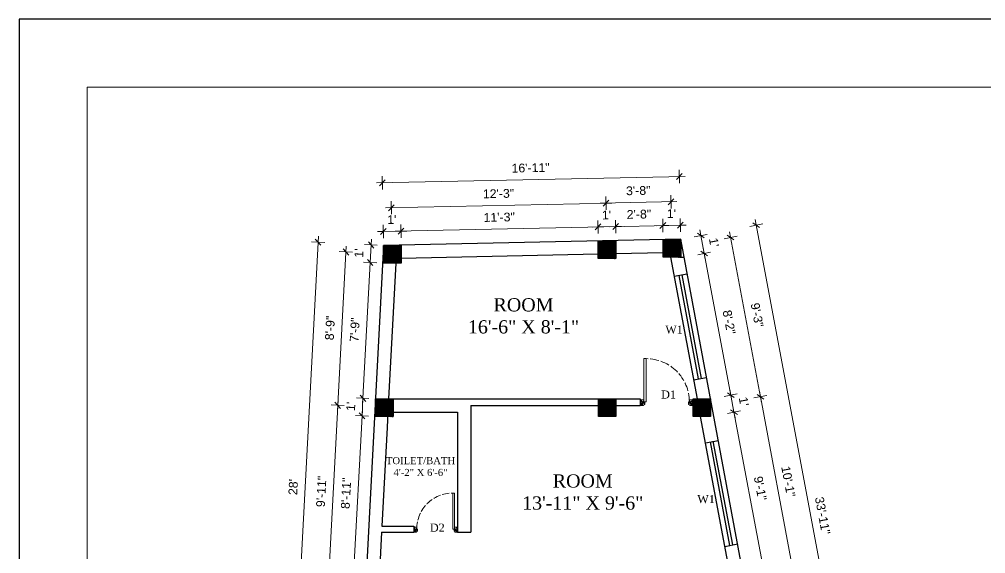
# Model space of a CAD drawing. Header units: inches. Extents: x 58262 to 68316, y -6134 to -3260.
# Drawn here: x 58262 to 58922, y -3625 to -3260 of the extents above; entities that cross this region are included whole.
import ezdxf

# ---------------------------------------------------------------- set-up
doc = ezdxf.new("R2010")
doc.units = ezdxf.units.IN
doc.header["$MEASUREMENT"] = 0
doc.linetypes.add('ACAD_ISO02W100', pattern=[15, 12, -3])
doc.linetypes.add('CONTINUA', pattern=[0])
for name, color, linetype, lineweight in [('A_Title Text', 105, 'Continuous', 60), ('Door-window', 150, 'Continuous', 9), ('ELE1', 3, 'Continuous', 9), ('ELEVATION', 6, 'Continuous', 30), ('hatch', 30, 'Continuous', 5), ('WALL', 240, 'Continuous', 30)]:
    doc.layers.add(name, color=color, linetype=linetype, lineweight=lineweight)
doc.styles.add('Arial', font='arial.ttf')
doc.styles.get("Standard").update_dxf_attribs({"font": 'times.ttf'})
doc.dimstyles.new('Sudeep', dxfattribs={"dimtxt": 6, "dimasz": 4, "dimexe": 4.5, "dimexo": 4.5, "dimgap": 5, "dimtad": 1, "dimdec": 0, "dimlunit": 4, "dimtxsty": 'Arial', "dimblk": 'OBLIQUE', "dimcen": 250, "dimdle": 4, "dimclrd": 86, "dimclre": 5, "dimclrt": 1, "dimadec": 0, "dimazin": 0, "dimtfac": 1, "dimtdec": 0, "dimtix": 1, "dimtmove": 1, "dimatfit": 3, "dimldrblk": 'OBLIQUE', "dimfxl": 4.5, "dimfxlon": 1, "dimfrac": 2, "dimlwd": 15, "dimlwe": 13, "dimarcsym": 0})

# ---------------------------------------------------------------- blocks, each defined once
blk = doc.blocks.new("D 3'")
at = {"layer": 'Door-window', "linetype": 'Continuous', "ltscale": 0.25}
for p, q in [((3749.64, -16740.96), (3749.64, -16711.46)), ((3751.14, -16711.46), (3749.64, -16711.46)), ((3751.14, -16740.96), (3751.14, -16711.46)), ((3747.14, -16743.51), (3747.14, -16739.51)), ((3747.14, -16739.51), (3749.64, -16739.51)), ((3783.14, -16739.51), (3780.64, -16739.51)), ((3780.64, -16739.51), (3780.64, -16740.96)), ((3783.14, -16743.51), (3783.14, -16739.51)), ((3747.14, -16743.51), (3749.14, -16743.51)), ((3749.14, -16743.51), (3750.14, -16742.51)), ((3749.64, -16740.96), (3751.14, -16740.96)), ((3750.14, -16742.51), (3750.14, -16740.96)), ((3780.14, -16742.51), (3780.14, -16740.96)), ((3780.64, -16740.96), (3780.14, -16740.96)), ((3781.14, -16743.51), (3780.14, -16742.51)), ((3783.14, -16743.51), (3781.14, -16743.51))]:
    blk.add_line(p, q, dxfattribs=at)
at = {"layer": 'Door-window', "linetype": 'ACAD_ISO02W100', "ltscale": 0.5}
blk.add_arc((3751.14, -16740.96), 29.5, 0, 90, dxfattribs=at)
at = {"layer": 'hatch', "color": 8}
for p, q in [((3747.14, -16743.51), (3748.23, -16739.5)), ((3747.14, -16743.51), (3749.64, -16740.37)), ((3783.14, -16743.51), (3780.64, -16740.37)), ((3783.14, -16743.51), (3782.06, -16739.5)), ((3747.14, -16743.51), (3750.14, -16741.17)), ((3783.14, -16743.51), (3780.14, -16741.17))]:
    blk.add_line(p, q, dxfattribs=at)
for centre, radius, start, end in [((3747.4, -16743.58), 2.93, 20.98719, 95.08251), ((3782.88, -16743.58), 2.93, 84.91749, 159.01281), ((3747.43, -16743.63), 1.42, 5.13722, 101.48636), ((3782.86, -16743.63), 1.42, 78.51364, 174.86278)]:
    blk.add_arc(centre, radius, start, end, dxfattribs=at)
blk = doc.blocks.new('_Oblique')
at = {"color": 0, "linetype": 'ByBlock', "lineweight": -2}
blk.add_line((-0.5, -0.5), (0.5, 0.5), dxfattribs=at)
blk = doc.blocks.new('*D665')
at = {"layer": 'A_Title Text', "color": 5, "lineweight": 13, "transparency": 16777216}
for p, q in [((58510.7, -3409.18), (58510.51, -3400.18)), ((58522.7, -3408.92), (58522.5, -3399.92))]:
    blk.add_line(p, q, dxfattribs=at)
at = {"layer": 'A_Title Text', "color": 86, "lineweight": 15, "transparency": 16777216}
for p, q in [((58510.61, -3404.68), (58506.61, -3404.76)), ((58510.61, -3404.68), (58522.6, -3404.42)), ((58522.6, -3404.42), (58526.6, -3404.34))]:
    blk.add_line(p, q, dxfattribs=at)
at = {"layer": 'Defpoints', "color": 0, "transparency": 16777216}
for p in [(58522.6, -3404.42), (58510.81, -3414.33), (58522.8, -3414.07)]:
    blk.add_point(p, dxfattribs=at)
at = {"layer": 'A_Title Text', "color": 86, "lineweight": 15, "transparency": 16777216, "xscale": 4, "yscale": 4, "zscale": 4}
for p, rotation in [((58510.61, -3404.68), 1.219298693830382), ((58522.6, -3404.42), 181.2192986938304)]:
    blk.add_blockref('_Oblique', p, dxfattribs=dict(at, rotation=rotation))
at = {"layer": 'A_Title Text', "color": 1, "transparency": 16777216, "insert": (58516.43, -3396.54), "char_height": 6, "attachment_point": 5, "rotation": 1.2193, "style": 'Arial'}
blk.add_mtext("1'", dxfattribs=at)
blk = doc.blocks.new('*D666')
at = {"layer": 'A_Title Text', "color": 86, "lineweight": 15, "transparency": 16777216}
blk.add_line((58518.6, -3404.51), (58661.12, -3401.47), dxfattribs=at)
at = {"layer": 'A_Title Text', "color": 5, "lineweight": 13, "transparency": 16777216}
for p, q in [((58522.7, -3408.92), (58522.5, -3399.92)), ((58657.22, -3406.06), (58657.02, -3397.06))]:
    blk.add_line(p, q, dxfattribs=at)
at = {"layer": 'Defpoints', "color": 0, "transparency": 16777216}
for p in [(58657.12, -3401.56), (58522.8, -3414.07), (58657.32, -3411.21)]:
    blk.add_point(p, dxfattribs=at)
at = {"layer": 'A_Title Text', "color": 86, "lineweight": 15, "transparency": 16777216, "xscale": 4, "yscale": 4, "zscale": 4}
for p, rotation in [((58522.6, -3404.42), 181.2192986938312), ((58657.12, -3401.56), 1.219298693831183)]:
    blk.add_blockref('_Oblique', p, dxfattribs=dict(at, rotation=rotation))
at = {"layer": 'A_Title Text', "color": 1, "transparency": 16777216, "insert": (58589.69, -3394.93), "char_height": 6, "attachment_point": 5, "rotation": 1.2193, "style": 'Arial'}
blk.add_mtext('11\'-3"', dxfattribs=at)
blk = doc.blocks.new('*D667')
at = {"layer": 'A_Title Text', "color": 5, "lineweight": 13, "transparency": 16777216}
for p, q in [((58669.22, -3405.8), (58669.02, -3396.81)), ((58657.22, -3406.06), (58657.02, -3397.06))]:
    blk.add_line(p, q, dxfattribs=at)
at = {"layer": 'A_Title Text', "color": 86, "lineweight": 15, "transparency": 16777216}
for p, q in [((58657.12, -3401.56), (58653.12, -3401.65)), ((58657.12, -3401.56), (58669.12, -3401.3)), ((58669.12, -3401.3), (58673.12, -3401.22))]:
    blk.add_line(p, q, dxfattribs=at)
at = {"layer": 'Defpoints', "color": 0, "transparency": 16777216}
for p in [(58669.12, -3401.3), (58657.32, -3411.21), (58669.32, -3410.95)]:
    blk.add_point(p, dxfattribs=at)
at = {"layer": 'A_Title Text', "color": 86, "lineweight": 15, "transparency": 16777216, "xscale": 4, "yscale": 4, "zscale": 4}
for p, rotation in [((58657.12, -3401.56), 1.219298693831181), ((58669.12, -3401.3), 181.2192986938312)]:
    blk.add_blockref('_Oblique', p, dxfattribs=dict(at, rotation=rotation))
at = {"layer": 'A_Title Text', "color": 1, "transparency": 16777216, "insert": (58662.95, -3393.42), "char_height": 6, "attachment_point": 5, "rotation": 1.2193, "style": 'Arial'}
blk.add_mtext("1'", dxfattribs=at)
blk = doc.blocks.new('*D668')
at = {"layer": 'A_Title Text', "color": 5, "lineweight": 13, "transparency": 16777216}
for p, q in [((58669.22, -3405.8), (58669.02, -3396.81)), ((58701.48, -3405.12), (58701.29, -3396.12))]:
    blk.add_line(p, q, dxfattribs=at)
at = {"layer": 'A_Title Text', "color": 86, "lineweight": 15, "transparency": 16777216}
blk.add_line((58665.12, -3401.39), (58705.39, -3400.53), dxfattribs=at)
at = {"layer": 'Defpoints', "color": 0, "transparency": 16777216}
for p in [(58701.39, -3400.62), (58669.32, -3410.95), (58701.59, -3410.27)]:
    blk.add_point(p, dxfattribs=at)
at = {"layer": 'A_Title Text', "color": 86, "lineweight": 15, "transparency": 16777216, "xscale": 4, "yscale": 4, "zscale": 4}
for p, rotation in [((58669.12, -3401.3), 181.2192986938312), ((58701.39, -3400.62), 1.219298693831183)]:
    blk.add_blockref('_Oblique', p, dxfattribs=dict(at, rotation=rotation))
at = {"layer": 'A_Title Text', "color": 1, "transparency": 16777216, "insert": (58685.08, -3392.9), "char_height": 6, "attachment_point": 5, "rotation": 1.2193, "style": 'Arial'}
blk.add_mtext('2\'-8"', dxfattribs=at)
blk = doc.blocks.new('*D669')
at = {"layer": 'A_Title Text', "color": 5, "lineweight": 13, "transparency": 16777216}
for p, q in [((58701.48, -3405.12), (58701.29, -3396.12)), ((58713.48, -3404.86), (58713.29, -3395.86))]:
    blk.add_line(p, q, dxfattribs=at)
at = {"layer": 'A_Title Text', "color": 86, "lineweight": 15, "transparency": 16777216}
for p, q in [((58701.39, -3400.62), (58697.39, -3400.7)), ((58701.39, -3400.62), (58713.39, -3400.36)), ((58713.39, -3400.36), (58717.39, -3400.28))]:
    blk.add_line(p, q, dxfattribs=at)
at = {"layer": 'Defpoints', "color": 0, "transparency": 16777216}
for p in [(58713.39, -3400.36), (58713.59, -3410.01), (58701.59, -3410.27)]:
    blk.add_point(p, dxfattribs=at)
at = {"layer": 'A_Title Text', "color": 86, "lineweight": 15, "transparency": 16777216, "xscale": 4, "yscale": 4, "zscale": 4}
for p, rotation in [((58701.39, -3400.62), 1.219298693831181), ((58713.39, -3400.36), 181.2192986938312)]:
    blk.add_blockref('_Oblique', p, dxfattribs=dict(at, rotation=rotation))
at = {"layer": 'A_Title Text', "color": 1, "transparency": 16777216, "insert": (58707.22, -3392.48), "char_height": 6, "attachment_point": 5, "rotation": 1.2193, "style": 'Arial'}
blk.add_mtext("1'", dxfattribs=at)
blk = doc.blocks.new('*D670')
at = {"layer": 'A_Title Text', "color": 5, "lineweight": 13, "transparency": 16777216}
for p, q in [((58662.74, -3389.79), (58662.55, -3380.79)), ((58516.23, -3392.91), (58516.03, -3383.91))]:
    blk.add_line(p, q, dxfattribs=at)
at = {"layer": 'A_Title Text', "color": 86, "lineweight": 15, "transparency": 16777216}
blk.add_line((58512.13, -3388.5), (58666.64, -3385.2), dxfattribs=at)
at = {"layer": 'Defpoints', "color": 0, "transparency": 16777216}
for p in [(58662.64, -3385.29), (58516.81, -3420.33), (58663.32, -3417.21)]:
    blk.add_point(p, dxfattribs=at)
at = {"layer": 'A_Title Text', "color": 86, "lineweight": 15, "transparency": 16777216, "xscale": 4, "yscale": 4, "zscale": 4}
for p, rotation in [((58662.64, -3385.29), 1.220127726830044), ((58516.13, -3388.41), 181.2201277268301)]:
    blk.add_blockref('_Oblique', p, dxfattribs=dict(at, rotation=rotation))
at = {"layer": 'A_Title Text', "color": 1, "transparency": 16777216, "insert": (58589.22, -3378.79), "char_height": 6, "attachment_point": 5, "rotation": 1.22013, "style": 'Arial'}
blk.add_mtext('12\'-3"', dxfattribs=at)
blk = doc.blocks.new('*D671')
at = {"layer": 'A_Title Text', "color": 5, "lineweight": 13, "transparency": 16777216}
for p, q in [((58662.74, -3389.79), (58662.55, -3380.79)), ((58707.01, -3388.85), (58706.82, -3379.85))]:
    blk.add_line(p, q, dxfattribs=at)
at = {"layer": 'A_Title Text', "color": 86, "lineweight": 15, "transparency": 16777216}
blk.add_line((58658.65, -3385.37), (58710.91, -3384.26), dxfattribs=at)
at = {"layer": 'Defpoints', "color": 0, "transparency": 16777216}
for p in [(58706.91, -3384.35), (58707.59, -3416.27), (58663.32, -3417.21)]:
    blk.add_point(p, dxfattribs=at)
at = {"layer": 'A_Title Text', "color": 86, "lineweight": 15, "transparency": 16777216, "xscale": 4, "yscale": 4, "zscale": 4}
for p, rotation in [((58662.64, -3385.29), 181.2201277268387), ((58706.91, -3384.35), 1.220127726838669)]:
    blk.add_blockref('_Oblique', p, dxfattribs=dict(at, rotation=rotation))
at = {"layer": 'A_Title Text', "color": 1, "transparency": 16777216, "insert": (58684.61, -3376.75), "char_height": 6, "attachment_point": 5, "rotation": 1.22013, "style": 'Arial'}
blk.add_mtext('3\'-8"', dxfattribs=at)
blk = doc.blocks.new('*D637')
at = {"layer": 'A_Title Text', "color": 5, "lineweight": 13, "transparency": 16777216}
for p, q in [((58712.77, -3371.6), (58712.58, -3362.6)), ((58509.99, -3375.92), (58509.8, -3366.92))]:
    blk.add_line(p, q, dxfattribs=at)
at = {"layer": 'A_Title Text', "color": 86, "lineweight": 15, "transparency": 16777216}
blk.add_line((58505.9, -3371.5), (58716.68, -3367.02), dxfattribs=at)
at = {"layer": 'Defpoints', "color": 0, "transparency": 16777216}
for p in [(58712.68, -3367.1), (58713.59, -3410.01), (58510.81, -3414.33)]:
    blk.add_point(p, dxfattribs=at)
at = {"layer": 'A_Title Text', "color": 86, "lineweight": 15, "transparency": 16777216, "xscale": 4, "yscale": 4, "zscale": 4}
for p, rotation in [((58509.9, -3371.42), 181.2192986933518), ((58712.68, -3367.1), 1.219298693351797)]:
    blk.add_blockref('_Oblique', p, dxfattribs=dict(at, rotation=rotation))
at = {"layer": 'A_Title Text', "color": 1, "transparency": 16777216, "insert": (58611.12, -3361.2), "char_height": 6, "attachment_point": 5, "rotation": 1.2193, "style": 'Arial'}
blk.add_mtext('16\'-11"', dxfattribs=at)
blk = doc.blocks.new('*D638')
at = {"layer": 'A_Title Text', "color": 86, "lineweight": 15, "transparency": 16777216}
blk.add_line((58466.29, -3407.95), (58448.01, -3751.38), dxfattribs=at)
at = {"layer": 'A_Title Text', "color": 5, "lineweight": 13, "transparency": 16777216}
for p, q in [((58470.58, -3412.18), (58461.59, -3411.7)), ((58452.71, -3747.62), (58443.72, -3747.14))]:
    blk.add_line(p, q, dxfattribs=at)
at = {"layer": 'Defpoints', "color": 0, "transparency": 16777216}
for p in [(58510.81, -3414.33), (58448.22, -3747.38), (58492.95, -3749.77)]:
    blk.add_point(p, dxfattribs=at)
at = {"layer": 'A_Title Text', "color": 86, "lineweight": 15, "transparency": 16777216, "xscale": 4, "yscale": 4, "zscale": 4}
for p, rotation in [((58466.08, -3411.94), 86.95153107106873), ((58448.22, -3747.38), 266.9515310710688)]:
    blk.add_blockref('_Oblique', p, dxfattribs=dict(at, rotation=rotation))
at = {"layer": 'A_Title Text', "color": 1, "transparency": 16777216, "insert": (58449.1, -3579.24), "char_height": 6, "attachment_point": 5, "rotation": 86.95153, "style": 'Arial'}
blk.add_mtext("28'", dxfattribs=at)
blk = doc.blocks.new('*D641')
at = {"layer": 'A_Title Text', "color": 86, "lineweight": 15, "transparency": 16777216}
blk.add_line((58840.63, -3804.06), (58764.39, -3396.44), dxfattribs=at)
at = {"layer": 'A_Title Text', "color": 5, "lineweight": 13, "transparency": 16777216}
for p, q in [((58760.71, -3401.2), (58769.55, -3399.54)), ((58835.47, -3800.95), (58844.32, -3799.3))]:
    blk.add_line(p, q, dxfattribs=at)
at = {"layer": 'Defpoints', "color": 0, "transparency": 16777216}
for p in [(58765.13, -3400.37), (58713.59, -3410.01), (58788.35, -3809.77)]:
    blk.add_point(p, dxfattribs=at)
at = {"layer": 'A_Title Text', "color": 86, "lineweight": 15, "transparency": 16777216, "xscale": 4, "yscale": 4, "zscale": 4}
for p, rotation in [((58765.13, -3400.37), 100.5933034571062), ((58839.89, -3800.13), 280.5933034571062)]:
    blk.add_blockref('_Oblique', p, dxfattribs=dict(at, rotation=rotation))
at = {"layer": 'A_Title Text', "color": 1, "transparency": 16777216, "insert": (58810.44, -3598.77), "char_height": 6, "attachment_point": 5, "rotation": 280.5933, "style": 'Arial'}
blk.add_mtext('33\'-11"', dxfattribs=at)
blk = doc.blocks.new('*D645')
at = {"layer": 'A_Title Text', "color": 86, "lineweight": 15, "transparency": 16777216}
blk.add_line((58490.17, -3641.31), (58496.28, -3526.59), dxfattribs=at)
at = {"layer": 'A_Title Text', "color": 5, "lineweight": 13, "transparency": 16777216}
for p, q in [((58500.56, -3530.82), (58491.57, -3530.35)), ((58494.42, -3637.53), (58485.89, -3637.07))]:
    blk.add_line(p, q, dxfattribs=at)
at = {"layer": 'Defpoints', "color": 0, "transparency": 16777216}
for p in [(58496.07, -3530.58), (58505.23, -3531.07), (58498.91, -3637.77)]:
    blk.add_point(p, dxfattribs=at)
at = {"layer": 'A_Title Text', "color": 86, "lineweight": 15, "transparency": 16777216, "xscale": 4, "yscale": 4, "zscale": 4}
for p, rotation in [((58496.07, -3530.58), 86.95153107111452), ((58490.38, -3637.31), 266.9515310711145)]:
    blk.add_blockref('_Oblique', p, dxfattribs=dict(at, rotation=rotation))
at = {"layer": 'A_Title Text', "color": 1, "transparency": 16777216, "insert": (58485.17, -3583.52), "char_height": 6, "attachment_point": 5, "rotation": 86.95153, "style": 'Arial'}
blk.add_mtext('8\'-11"', dxfattribs=at)
blk = doc.blocks.new('*D646')
at = {"layer": 'A_Title Text', "color": 86, "lineweight": 15, "transparency": 16777216}
for p, q in [((58502.28, -3413.87), (58502.49, -3409.88)), ((58501.64, -3425.84), (58502.28, -3413.87)), ((58501.64, -3425.84), (58501.43, -3429.83))]:
    blk.add_line(p, q, dxfattribs=at)
at = {"layer": 'A_Title Text', "color": 5, "lineweight": 13, "transparency": 16777216}
for p, q in [((58506.32, -3414.09), (58497.79, -3413.63)), ((58506.14, -3426.08), (58497.15, -3425.6))]:
    blk.add_line(p, q, dxfattribs=at)
at = {"layer": 'Defpoints', "color": 0, "transparency": 16777216}
for p in [(58502.28, -3413.87), (58510.81, -3414.33), (58510.81, -3426.33)]:
    blk.add_point(p, dxfattribs=at)
at = {"layer": 'A_Title Text', "color": 86, "lineweight": 15, "transparency": 16777216, "xscale": 4, "yscale": 4, "zscale": 4}
for p, rotation in [((58502.28, -3413.87), 266.9515310711145), ((58501.64, -3425.84), 86.95153107111452)]:
    blk.add_blockref('_Oblique', p, dxfattribs=dict(at, rotation=rotation))
at = {"layer": 'A_Title Text', "color": 1, "transparency": 16777216, "insert": (58493.96, -3419.43), "char_height": 6, "attachment_point": 5, "rotation": 86.95153, "style": 'Arial'}
blk.add_mtext("1'", dxfattribs=at)
blk = doc.blocks.new('*D648')
at = {"layer": 'A_Title Text', "color": 86, "lineweight": 15, "transparency": 16777216}
blk.add_line((58479.27, -3527.38), (58485.27, -3414.64), dxfattribs=at)
at = {"layer": 'A_Title Text', "color": 5, "lineweight": 13, "transparency": 16777216}
for p, q in [((58489.55, -3418.87), (58480.56, -3418.4)), ((58483.97, -3523.62), (58474.99, -3523.14))]:
    blk.add_line(p, q, dxfattribs=at)
at = {"layer": 'Defpoints', "color": 0, "transparency": 16777216}
for p in [(58485.06, -3418.64), (58516.81, -3420.33), (58511.23, -3525.07)]:
    blk.add_point(p, dxfattribs=at)
at = {"layer": 'A_Title Text', "color": 86, "lineweight": 15, "transparency": 16777216, "xscale": 4, "yscale": 4, "zscale": 4}
for p, rotation in [((58485.06, -3418.64), 86.95153107111452), ((58479.48, -3523.38), 266.9515310711145)]:
    blk.add_blockref('_Oblique', p, dxfattribs=dict(at, rotation=rotation))
at = {"layer": 'A_Title Text', "color": 1, "transparency": 16777216, "insert": (58474.22, -3470.58), "char_height": 6, "attachment_point": 5, "rotation": 86.95153, "style": 'Arial'}
blk.add_mtext('8\'-9"', dxfattribs=at)
blk = doc.blocks.new('*D652')
at = {"layer": 'A_Title Text', "color": 86, "lineweight": 15, "transparency": 16777216}
for p, q in [((58727.3, -3407.44), (58726.57, -3403.51)), ((58727.3, -3407.44), (58729.6, -3419.69)), ((58729.6, -3419.69), (58730.34, -3423.63))]:
    blk.add_line(p, q, dxfattribs=at)
at = {"layer": 'A_Title Text', "color": 5, "lineweight": 13, "transparency": 16777216}
for p, q in [((58722.88, -3408.27), (58731.73, -3406.61)), ((58725.18, -3420.52), (58734.02, -3418.86))]:
    blk.add_line(p, q, dxfattribs=at)
at = {"layer": 'Defpoints', "color": 0, "transparency": 16777216}
for p in [(58713.59, -3410.01), (58715.88, -3422.27), (58729.6, -3419.69)]:
    blk.add_point(p, dxfattribs=at)
at = {"layer": 'A_Title Text', "color": 86, "lineweight": 15, "transparency": 16777216, "xscale": 4, "yscale": 4, "zscale": 4}
for p, rotation in [((58727.3, -3407.44), 280.6171471810038), ((58729.6, -3419.69), 100.6171471810038)]:
    blk.add_blockref('_Oblique', p, dxfattribs=dict(at, rotation=rotation))
at = {"layer": 'A_Title Text', "color": 1, "transparency": 16777216, "insert": (58736.33, -3412.09), "char_height": 6, "attachment_point": 5, "rotation": 280.61715, "style": 'Arial'}
blk.add_mtext("1'", dxfattribs=at)
blk = doc.blocks.new('*D653')
at = {"layer": 'A_Title Text', "color": 86, "lineweight": 15, "transparency": 16777216}
blk.add_line((58728.86, -3415.76), (58748.48, -3520.43), dxfattribs=at)
at = {"layer": 'A_Title Text', "color": 5, "lineweight": 13, "transparency": 16777216}
for p, q in [((58725.18, -3420.52), (58734.02, -3418.86)), ((58743.32, -3517.32), (58752.17, -3515.67))]:
    blk.add_line(p, q, dxfattribs=at)
at = {"layer": 'Defpoints', "color": 0, "transparency": 16777216}
for p in [(58715.88, -3422.27), (58733.99, -3519.07), (58747.75, -3516.49)]:
    blk.add_point(p, dxfattribs=at)
at = {"layer": 'A_Title Text', "color": 86, "lineweight": 15, "transparency": 16777216, "xscale": 4, "yscale": 4, "zscale": 4}
for p, rotation in [((58729.6, -3419.69), 100.6171471810433), ((58747.75, -3516.49), 280.6171471810433)]:
    blk.add_blockref('_Oblique', p, dxfattribs=dict(at, rotation=rotation))
at = {"layer": 'A_Title Text', "color": 1, "transparency": 16777216, "insert": (58746.6, -3466.61), "char_height": 6, "attachment_point": 5, "rotation": 280.61715, "style": 'Arial'}
blk.add_mtext('8\'-2"', dxfattribs=at)
blk = doc.blocks.new('*D654')
at = {"layer": 'A_Title Text', "color": 5, "lineweight": 13, "transparency": 16777216}
for p, q in [((58743.32, -3517.32), (58752.17, -3515.67)), ((58745.5, -3528.92), (58754.34, -3527.26))]:
    blk.add_line(p, q, dxfattribs=at)
at = {"layer": 'A_Title Text', "color": 86, "lineweight": 15, "transparency": 16777216}
for p, q in [((58747.75, -3516.49), (58747.01, -3512.56)), ((58747.75, -3516.49), (58749.92, -3528.09)), ((58749.92, -3528.09), (58750.66, -3532.02))]:
    blk.add_line(p, q, dxfattribs=at)
at = {"layer": 'Defpoints', "color": 0, "transparency": 16777216}
for p in [(58733.99, -3519.07), (58749.92, -3528.09), (58733.99, -3531.07)]:
    blk.add_point(p, dxfattribs=at)
at = {"layer": 'A_Title Text', "color": 86, "lineweight": 15, "transparency": 16777216, "xscale": 4, "yscale": 4, "zscale": 4}
for p, rotation in [((58747.75, -3516.49), 280.6171471810433), ((58749.92, -3528.09), 100.6171471810433)]:
    blk.add_blockref('_Oblique', p, dxfattribs=dict(at, rotation=rotation))
at = {"layer": 'A_Title Text', "color": 1, "transparency": 16777216, "insert": (58756.71, -3520.81), "char_height": 6, "attachment_point": 5, "rotation": 280.61715, "style": 'Arial'}
blk.add_mtext("1'", dxfattribs=at)
blk = doc.blocks.new('*D655')
at = {"layer": 'A_Title Text', "color": 5, "lineweight": 13, "transparency": 16777216}
for p, q in [((58745.5, -3528.92), (58754.34, -3527.26)), ((58765.57, -3636.01), (58774.42, -3634.35))]:
    blk.add_line(p, q, dxfattribs=at)
at = {"layer": 'A_Title Text', "color": 86, "lineweight": 15, "transparency": 16777216}
blk.add_line((58749.18, -3524.16), (58770.73, -3639.11), dxfattribs=at)
at = {"layer": 'Defpoints', "color": 0, "transparency": 16777216}
for p in [(58733.99, -3531.07), (58756.19, -3637.77), (58769.99, -3635.18)]:
    blk.add_point(p, dxfattribs=at)
at = {"layer": 'A_Title Text', "color": 86, "lineweight": 15, "transparency": 16777216, "xscale": 4, "yscale": 4, "zscale": 4}
for p, rotation in [((58749.92, -3528.09), 100.6171471810433), ((58769.99, -3635.18), 280.6171471810433)]:
    blk.add_blockref('_Oblique', p, dxfattribs=dict(at, rotation=rotation))
at = {"layer": 'A_Title Text', "color": 1, "transparency": 16777216, "insert": (58767.88, -3580.15), "char_height": 6, "attachment_point": 5, "rotation": 280.61715, "style": 'Arial'}
blk.add_mtext('9\'-1"', dxfattribs=at)
blk = doc.blocks.new('*D659')
at = {"layer": 'A_Title Text', "color": 5, "lineweight": 13, "transparency": 16777216}
for p, q in [((58743.18, -3409.59), (58752.03, -3407.94)), ((58763.58, -3518.4), (58772.42, -3516.74))]:
    blk.add_line(p, q, dxfattribs=at)
at = {"layer": 'A_Title Text', "color": 86, "lineweight": 15, "transparency": 16777216}
blk.add_line((58746.87, -3404.83), (58768.74, -3521.5), dxfattribs=at)
at = {"layer": 'Defpoints', "color": 0, "transparency": 16777216}
for p in [(58707.59, -3416.27), (58768, -3517.57), (58727.99, -3525.07)]:
    blk.add_point(p, dxfattribs=at)
at = {"layer": 'A_Title Text', "color": 86, "lineweight": 15, "transparency": 16777216, "xscale": 4, "yscale": 4, "zscale": 4}
for p, rotation in [((58747.6, -3408.76), 100.6168058212112), ((58768, -3517.57), 280.6168058212112)]:
    blk.add_blockref('_Oblique', p, dxfattribs=dict(at, rotation=rotation))
at = {"layer": 'A_Title Text', "color": 1, "transparency": 16777216, "insert": (58765.73, -3461.68), "char_height": 6, "attachment_point": 5, "rotation": 280.61681, "style": 'Arial'}
blk.add_mtext('9\'-3"', dxfattribs=at)
blk = doc.blocks.new('*D660')
at = {"layer": 'A_Title Text', "color": 86, "lineweight": 15, "transparency": 16777216}
blk.add_line((58767.27, -3513.65), (58790.98, -3640.2), dxfattribs=at)
at = {"layer": 'A_Title Text', "color": 5, "lineweight": 13, "transparency": 16777216}
for p, q in [((58763.59, -3518.41), (58772.43, -3516.75)), ((58785.82, -3637.09), (58794.66, -3635.44))]:
    blk.add_line(p, q, dxfattribs=at)
at = {"layer": 'Defpoints', "color": 0, "transparency": 16777216}
for p in [(58727.99, -3525.07), (58790.24, -3636.26), (58750.19, -3643.77)]:
    blk.add_point(p, dxfattribs=at)
at = {"layer": 'A_Title Text', "color": 86, "lineweight": 15, "transparency": 16777216, "xscale": 4, "yscale": 4, "zscale": 4}
for p, rotation in [((58768.01, -3517.58), 100.6084701988472), ((58790.24, -3636.26), 280.6084701988472)]:
    blk.add_blockref('_Oblique', p, dxfattribs=dict(at, rotation=rotation))
at = {"layer": 'A_Title Text', "color": 1, "transparency": 16777216, "insert": (58787.05, -3575.44), "char_height": 6, "attachment_point": 5, "rotation": 280.60847, "style": 'Arial'}
blk.add_mtext('10\'-1"', dxfattribs=at)
blk = doc.blocks.new('*D662')
at = {"layer": 'A_Title Text', "color": 86, "lineweight": 15, "transparency": 16777216}
for p, q in [((58496.7, -3518.62), (58496.92, -3514.62)), ((58496.07, -3530.58), (58496.7, -3518.62)), ((58496.07, -3530.58), (58495.85, -3534.58))]:
    blk.add_line(p, q, dxfattribs=at)
at = {"layer": 'A_Title Text', "color": 5, "lineweight": 13, "transparency": 16777216}
for p, q in [((58500.74, -3518.83), (58492.21, -3518.38)), ((58500.56, -3530.82), (58491.57, -3530.35))]:
    blk.add_line(p, q, dxfattribs=at)
at = {"layer": 'Defpoints', "color": 0, "transparency": 16777216}
for p in [(58496.7, -3518.62), (58505.23, -3519.07), (58505.23, -3531.07)]:
    blk.add_point(p, dxfattribs=at)
at = {"layer": 'A_Title Text', "color": 86, "lineweight": 15, "transparency": 16777216, "xscale": 4, "yscale": 4, "zscale": 4}
for p, rotation in [((58496.7, -3518.62), 266.9515310711145), ((58496.07, -3530.58), 86.95153107111452)]:
    blk.add_blockref('_Oblique', p, dxfattribs=dict(at, rotation=rotation))
at = {"layer": 'A_Title Text', "color": 1, "transparency": 16777216, "insert": (58488.38, -3524.18), "char_height": 6, "attachment_point": 5, "rotation": 86.95153, "style": 'Arial'}
blk.add_mtext("1'", dxfattribs=at)
blk = doc.blocks.new('*D663')
at = {"layer": 'A_Title Text', "color": 86, "lineweight": 15, "transparency": 16777216}
blk.add_line((58496.49, -3522.61), (58501.86, -3421.84), dxfattribs=at)
at = {"layer": 'A_Title Text', "color": 5, "lineweight": 13, "transparency": 16777216}
for p, q in [((58506.14, -3426.08), (58497.15, -3425.6)), ((58500.74, -3518.83), (58492.21, -3518.38))]:
    blk.add_line(p, q, dxfattribs=at)
at = {"layer": 'Defpoints', "color": 0, "transparency": 16777216}
for p in [(58501.64, -3425.84), (58510.81, -3426.33), (58505.23, -3519.07)]:
    blk.add_point(p, dxfattribs=at)
at = {"layer": 'A_Title Text', "color": 86, "lineweight": 15, "transparency": 16777216, "xscale": 4, "yscale": 4, "zscale": 4}
for p, rotation in [((58501.64, -3425.84), 86.95153107111452), ((58496.7, -3518.62), 266.9515310711145)]:
    blk.add_blockref('_Oblique', p, dxfattribs=dict(at, rotation=rotation))
at = {"layer": 'A_Title Text', "color": 1, "transparency": 16777216, "insert": (58491.12, -3471.8), "char_height": 6, "attachment_point": 5, "rotation": 86.95153, "style": 'Arial'}
blk.add_mtext('7\'-9"', dxfattribs=at)
blk = doc.blocks.new('*D664')
at = {"layer": 'A_Title Text', "color": 86, "lineweight": 15, "transparency": 16777216}
blk.add_line((58479.69, -3519.39), (58472.95, -3646.07), dxfattribs=at)
at = {"layer": 'A_Title Text', "color": 5, "lineweight": 13, "transparency": 16777216}
for p, q in [((58483.97, -3523.62), (58474.99, -3523.14)), ((58477.65, -3642.31), (58468.66, -3641.84))]:
    blk.add_line(p, q, dxfattribs=at)
at = {"layer": 'Defpoints', "color": 0, "transparency": 16777216}
for p in [(58511.23, -3525.07), (58473.16, -3642.07), (58504.91, -3643.77)]:
    blk.add_point(p, dxfattribs=at)
at = {"layer": 'A_Title Text', "color": 86, "lineweight": 15, "transparency": 16777216, "xscale": 4, "yscale": 4, "zscale": 4}
for p, rotation in [((58479.48, -3523.38), 86.95153107111452), ((58473.16, -3642.07), 266.9515310711145)]:
    blk.add_blockref('_Oblique', p, dxfattribs=dict(at, rotation=rotation))
at = {"layer": 'A_Title Text', "color": 1, "transparency": 16777216, "insert": (58468.27, -3582.3), "char_height": 6, "attachment_point": 5, "rotation": 86.95153, "style": 'Arial'}
blk.add_mtext('9\'-11"', dxfattribs=at)

msp = doc.modelspace()

# ---------------------------------------------------------------- hatches: boundary and pattern name
at = {"layer": 'ELEVATION'}
h = msp.add_hatch(dxfattribs=at)
h.set_pattern_fill('ANSI31', color=256)
h.set_pattern_definition([(45, (31502.48534, 12876.24122), (-0.08838834765, 0.08838834765), [])])
h.paths.add_polyline_path([(58522.81, -3414.33), (58510.81, -3414.33), (58510.81, -3426.33), (58522.81, -3426.33)])
h = msp.add_hatch(dxfattribs=at)
h.set_pattern_fill('ANSI31', color=256)
h.set_pattern_definition([(45, (31648.99971, 12879.36175), (-0.08838834765, 0.08838834765), [])])
h.paths.add_polyline_path([(58669.32, -3411.21), (58657.32, -3411.21), (58657.32, -3423.21), (58669.32, -3423.21)])
h = msp.add_hatch(dxfattribs=at)
h.set_pattern_fill('ANSI31', color=256)
h.set_pattern_definition([(45, (31693.26741, 12880.30227), (-0.08838834765, 0.08838834765), [])])
h.paths.add_polyline_path([(58713.59, -3410.27), (58701.59, -3410.27), (58701.59, -3422.27), (58713.59, -3422.27)])
h = msp.add_hatch(dxfattribs=at)
h.set_pattern_fill('ANSI31', color=256)
h.set_pattern_definition([(45, (31496.90692, 12771.49414), (-0.08838834765, 0.08838834765), [])])
h.paths.add_polyline_path([(58517.23, -3519.07), (58505.23, -3519.07), (58505.23, -3531.07), (58517.23, -3531.07)])
h = msp.add_hatch(dxfattribs=at)
h.set_pattern_fill('ANSI31', color=256)
h.set_pattern_definition([(45, (31649.06601, 12771.49414), (-0.08838834765, 0.08838834765), [])])
h.paths.add_polyline_path([(58669.39, -3519.07), (58657.39, -3519.07), (58657.39, -3531.07), (58669.39, -3531.07)])
h = msp.add_hatch(dxfattribs=at)
h.set_pattern_fill('ANSI31', color=256)
h.set_pattern_definition([(45, (31713.66333, 12771.49414), (-0.08838834765, 0.08838834765), [])])
h.paths.add_polyline_path([(58733.99, -3519.07), (58721.99, -3519.07), (58721.99, -3531.07), (58733.99, -3531.07)])

# ---------------------------------------------------------------- linework, layer by layer
at = {"layer": 'Defpoints'}
msp.add_lwpolyline([(61439.74, -3259.7), (58262.14, -3259.7), (58262.14, -5507.67), (61439.74, -5507.67)], close=True, dxfattribs=at)
at = {"layer": 'ELE1'}
msp.add_lwpolyline([(58308.46, -3306.02), (61393.43, -3306.02), (61393.43, -5461.35), (58308.46, -5461.35)], close=True, dxfattribs=at)
at = {"layer": 'ELEVATION'}
for p, q in [((58713.59, -3410.01), (58510.81, -3414.33)), ((58779.37, -3761.77), (58713.59, -3410.01)), ((58713.59, -3410.27), (58713.59, -3410.01)), ((58510.81, -3414.33), (58492.95, -3749.77)), ((58522.81, -3414.33), (58522.8, -3414.07)), ((58669.32, -3411.21), (58669.32, -3410.95)), ((58657.32, -3420.21), (58522.81, -3423.07)), ((58701.59, -3419.27), (58669.32, -3419.95)), ((58706.73, -3422.27), (58724.83, -3519.07)), ((58713.59, -3422.27), (58715.88, -3422.27)), ((58519.18, -3426.33), (58514.24, -3519.07)), ((58709.16, -3435.28), (58718.01, -3433.63)), ((58725.84, -3505.41), (58712.6, -3434.64)), ((58727.8, -3505.04), (58714.57, -3434.27)), ((58722.4, -3506.06), (58731.24, -3504.4)), ((58505.23, -3522.07), (58505.23, -3531.07)), ((58514.24, -3519.07), (58685.99, -3519.07)), ((58657.39, -3522.07), (58657.39, -3531.07)), ((58685.99, -3519.07), (58685.99, -3523.57)), ((58721.99, -3522.07), (58721.99, -3531.07)), ((58513.77, -3528.07), (58513.21, -3538.55)), ((58513.77, -3528.07), (58561.34, -3528.07)), ((58561.34, -3528.07), (58561.34, -3610.07)), ((58570.34, -3523.57), (58685.99, -3523.57)), ((58570.34, -3523.57), (58570.34, -3610.07)), ((58747.03, -3637.77), (58727.08, -3531.07)), ((58513.21, -3538.55), (58509.61, -3606.07)), ((58730.44, -3549.03), (58739.28, -3547.38)), ((58747.11, -3619.16), (58733.88, -3548.39)), ((58749.08, -3618.79), (58735.84, -3548.02)), ((58509.61, -3606.07), (58531.34, -3606.07)), ((58531.34, -3606.07), (58531.34, -3610.07)), ((58509.4, -3610.07), (58507.92, -3637.77)), ((58509.4, -3610.07), (58531.34, -3610.07)), ((58561.34, -3610.07), (58570.34, -3610.07)), ((58743.67, -3619.81), (58752.52, -3618.15))]:
    msp.add_line(p, q, dxfattribs=at)
for points in [[(58510.81, -3414.33), (58522.81, -3414.33), (58522.81, -3426.33), (58510.81, -3426.33)], [(58657.32, -3411.21), (58669.32, -3411.21), (58669.32, -3423.21), (58657.32, -3423.21)], [(58701.59, -3410.27), (58713.59, -3410.27), (58713.59, -3422.27), (58701.59, -3422.27)], [(58505.23, -3519.07), (58517.23, -3519.07), (58517.23, -3531.07), (58505.23, -3531.07)], [(58657.39, -3519.07), (58669.39, -3519.07), (58669.39, -3531.07), (58657.39, -3531.07)], [(58721.99, -3519.07), (58733.99, -3519.07), (58733.99, -3531.07), (58721.99, -3531.07)]]:
    msp.add_lwpolyline(points, close=True, dxfattribs=at)

# ---------------------------------------------------------------- block references
at = {"layer": 'WALL', "linetype": 'CONTINUA', "rotation": 359.9999992662883}
msp.add_blockref("D 3'", (54938.85, 13219.93), dxfattribs=at)
at = {"layer": 'WALL', "xscale": -0.8333333330483583, "yscale": 0.8333333330483583, "zscale": 0.8333333330483583}
msp.add_blockref("D 3'", (61683.96, 10342.85), dxfattribs=at)

# ---------------------------------------------------------------- texts
for s, insert, char_height, width, attachment_point in [('{\\fTimes New Roman|b0|i0|c0|p18;ROOM\\P16\'-6" X 8\'-1"}', (58606.28, -3450.23), 9.03, 83.2761, 2), ('{\\fTimes New Roman|b0|i0|c0|p18;W1}', (58703.07, -3468.9), 5.4869, 54.2013, 1), ('{\\fTimes New Roman|b0|i0|c0|p18;D1}', (58700.23, -3513.28), 5.4869, 54.2013, 1), ('TOILET/BATH\\P4\'-2" X 6\'-6"', (58535.99, -3558.81), 4.8175, 44.4281, 2), ('ROOM\\P13\'-11" X 9\'-6"', (58646.71, -3570.58), 9.03, 83.2761, 2), ('{\\fTimes New Roman|b0|i0|c0|p18;W1}', (58724.93, -3584.76), 5.4869, 54.2013, 1), ('{\\fTimes New Roman|b0|i0|c0|p18;D2}', (58542.39, -3609.74), 5.4869, 54.2013, 7)]:
    msp.add_mtext(s, dxfattribs=dict(insert=insert, char_height=char_height, width=width, attachment_point=attachment_point))

# ---------------------------------------------------------------- dimensions: what is measured, and where the dimension line sits
at = {"layer": 'A_Title Text'}
for p1, p2, distance, picture, middle in [((58510.81, -3414.33), (58713.59, -3410.01), 42.92, '*D637', (58611.12, -3361.2)), ((58516.81, -3420.33), (58663.32, -3417.21), 31.92, '*D670', (58589.22, -3378.79)), ((58510.81, -3414.33), (58522.8, -3414.07), 9.65, '*D665', (58516.43, -3396.54)), ((58788.35, -3809.77), (58713.59, -3410.01), -52.44, '*D641', (58810.44, -3598.77)), ((58510.81, -3414.33), (58492.95, -3749.77), -44.79, '*D638', (58449.1, -3579.24)), ((58707.59, -3416.27), (58727.99, -3525.07), 40.71, '*D659', (58765.73, -3461.68))]:
    dim = msp.add_aligned_dim(p1=p1, p2=p2, distance=distance, dimstyle='Sudeep', dxfattribs=at)
    dim.commit()
    dim.dimension.update_dxf_attribs({"geometry": picture, "text_midpoint": middle})
for base, p1, p2, angle, picture, middle in [((58706.91, -3384.35), (58663.32, -3417.21), (58707.59, -3416.27), 181.22013, '*D671', (58684.61, -3376.75)), ((58669.12, -3401.3), (58657.32, -3411.21), (58669.32, -3410.95), 181.2193, '*D667', (58662.95, -3393.42)), ((58701.39, -3400.62), (58669.32, -3410.95), (58701.59, -3410.27), 181.2193, '*D668', (58685.08, -3392.9)), ((58713.39, -3400.36), (58701.59, -3410.27), (58713.59, -3410.01), 181.2193, '*D669', (58707.22, -3392.48)), ((58657.12, -3401.56), (58522.8, -3414.07), (58657.32, -3411.21), 181.2193, '*D666', (58589.69, -3394.93)), ((58502.28, -3413.87), (58510.81, -3426.33), (58510.81, -3414.33), 266.95153, '*D646', (58493.96, -3419.43)), ((58485.06, -3418.64), (58511.23, -3525.07), (58516.81, -3420.33), 266.95153, '*D648', (58474.22, -3470.58)), ((58747.75, -3516.49), (58715.88, -3422.27), (58733.99, -3519.07), 100.61715, '*D653', (58746.6, -3466.61)), ((58501.64, -3425.84), (58505.23, -3519.07), (58510.81, -3426.33), 266.95153, '*D663', (58491.12, -3471.8)), ((58496.7, -3518.62), (58505.23, -3531.07), (58505.23, -3519.07), 266.95153, '*D662', (58488.38, -3524.18)), ((58790.24, -3636.26), (58727.99, -3525.07), (58750.19, -3643.77), 100.60847, '*D660', (58787.05, -3575.44)), ((58749.92, -3528.09), (58733.99, -3519.07), (58733.99, -3531.07), 100.61715, '*D654', (58756.71, -3520.81)), ((58473.16, -3642.07), (58511.23, -3525.07), (58504.91, -3643.77), 266.95153, '*D664', (58468.27, -3582.3)), ((58496.07, -3530.58), (58498.91, -3637.77), (58505.23, -3531.07), 266.95153, '*D645', (58485.17, -3583.52)), ((58769.99, -3635.18), (58733.99, -3531.07), (58756.19, -3637.77), 100.61715, '*D655', (58767.88, -3580.15))]:
    dim = msp.add_linear_dim(base=base, p1=p1, p2=p2, angle=angle, dimstyle='Sudeep', dxfattribs=at)
    dim.commit()
    dim.dimension.update_dxf_attribs({"geometry": picture, "text_midpoint": middle})
dim = msp.add_aligned_dim(p1=(58713.59, -3410.01), p2=(58715.88, -3422.27), distance=13.96, dimstyle='Sudeep', override={"dimtoh": 0}, dxfattribs=at)
dim.commit()
dim.dimension.update_dxf_attribs({"geometry": '*D652', "text_midpoint": (58736.33, -3412.09)})

doc.saveas('drawing.dxf')
